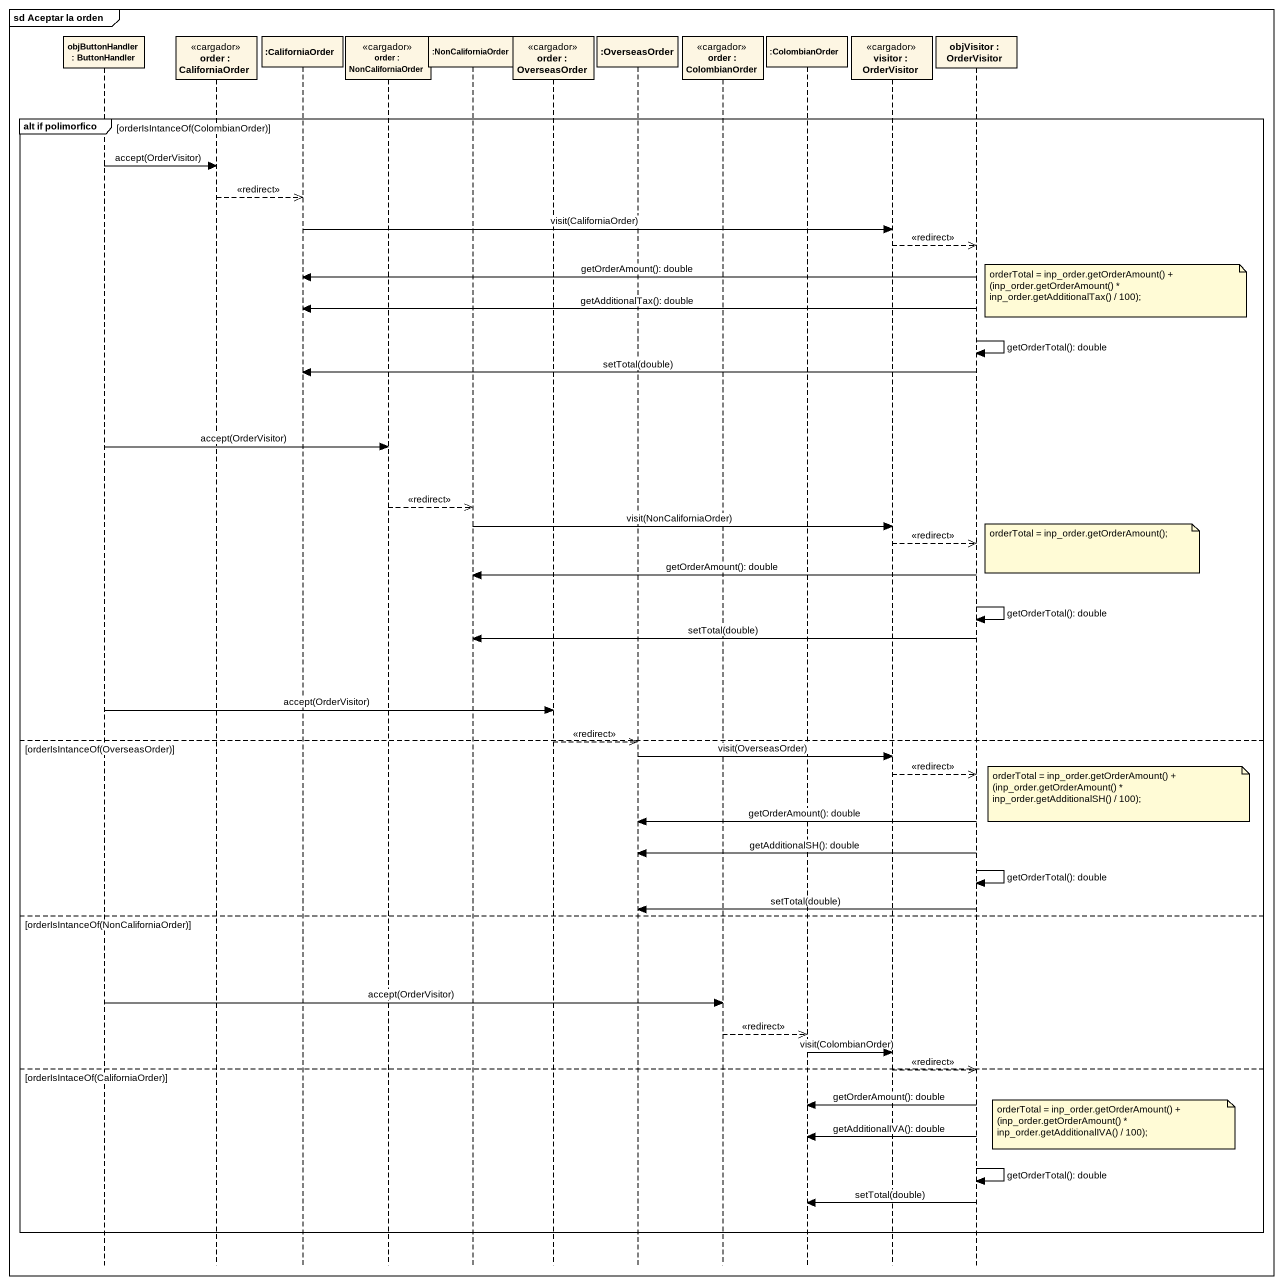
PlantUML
@startuml
mainframe sd Aceptar la orden
hide footbox
participant "objButtonHandler : ButtonHandler" as objButtonHandler
participant "order : CaliforniaOrder" as order <<cargador>>
participant ":CaliforniaOrder" as CaliforniaOrder
participant "order : NonCaliforniaOrder" as order_2 <<cargador>>
participant ":NonCaliforniaOrder" as NonCaliforniaOrder
participant "order : OverseasOrder" as order_3 <<cargador>>
participant ":OverseasOrder" as OverseasOrder
participant "order : ColombianOrder" as order_4 <<cargador>>
participant ":ColombianOrder" as ColombianOrder
participant "visitor : OrderVisitor" as visitor <<cargador>>
participant "objVisitor : OrderVisitor" as objVisitor

group alt if polimorfico [orderIsIntanceOf(ColombianOrder)]
  objButtonHandler -> order : accept(OrderVisitor)
  order -->> CaliforniaOrder : <<redirect>>
  CaliforniaOrder -> visitor : visit(CaliforniaOrder)
  visitor -->> objVisitor : <<redirect>>
  objVisitor -> CaliforniaOrder : getOrderAmount(): double
  note right of objVisitor : orderTotal = inp_order.getOrderAmount() + (inp_order.getOrderAmount() * inp_order.getAdditionalTax() / 100);
  objVisitor -> CaliforniaOrder : getAdditionalTax(): double
  objVisitor -> objVisitor : getOrderTotal(): double
  objVisitor -> CaliforniaOrder : setTotal(double)
  objButtonHandler -> order_2 : accept(OrderVisitor)
  order_2 -->> NonCaliforniaOrder : <<redirect>>
  NonCaliforniaOrder -> visitor : visit(NonCaliforniaOrder)
  visitor -->> objVisitor : <<redirect>>
  note right of objVisitor : orderTotal = inp_order.getOrderAmount();
  objVisitor -> NonCaliforniaOrder : getOrderAmount(): double
  objVisitor -> objVisitor : getOrderTotal(): double
  objVisitor -> NonCaliforniaOrder : setTotal(double)
  objButtonHandler -> order_3 : accept(OrderVisitor)
else orderIsIntanceOf(OverseasOrder)
  order_3 -->> OverseasOrder : <<redirect>>
  OverseasOrder -> visitor : visit(OverseasOrder)
  visitor -->> objVisitor : <<redirect>>
  note right of objVisitor : orderTotal = inp_order.getOrderAmount() + (inp_order.getOrderAmount() * inp_order.getAdditionalSH() / 100);
  objVisitor -> OverseasOrder : getOrderAmount(): double
  objVisitor -> OverseasOrder : getAdditionalSH(): double
  objVisitor -> objVisitor : getOrderTotal(): double
  objVisitor -> OverseasOrder : setTotal(double)
else orderIsIntanceOf(NonCaliforniaOrder)
  objButtonHandler -> order_4 : accept(OrderVisitor)
  order_4 -->> ColombianOrder : <<redirect>>
  ColombianOrder -> visitor : visit(ColombianOrder)
else orderIsIntaceOf(CaliforniaOrder)
  visitor -->> objVisitor : <<redirect>>
  objVisitor -> ColombianOrder : getOrderAmount(): double
  note right of objVisitor : orderTotal = inp_order.getOrderAmount() + (inp_order.getOrderAmount() * inp_order.getAdditionalIVA() / 100);
  objVisitor -> ColombianOrder : getAdditionalIVA(): double
  objVisitor -> objVisitor : getOrderTotal(): double
  objVisitor -> ColombianOrder : setTotal(double)
end
@enduml
